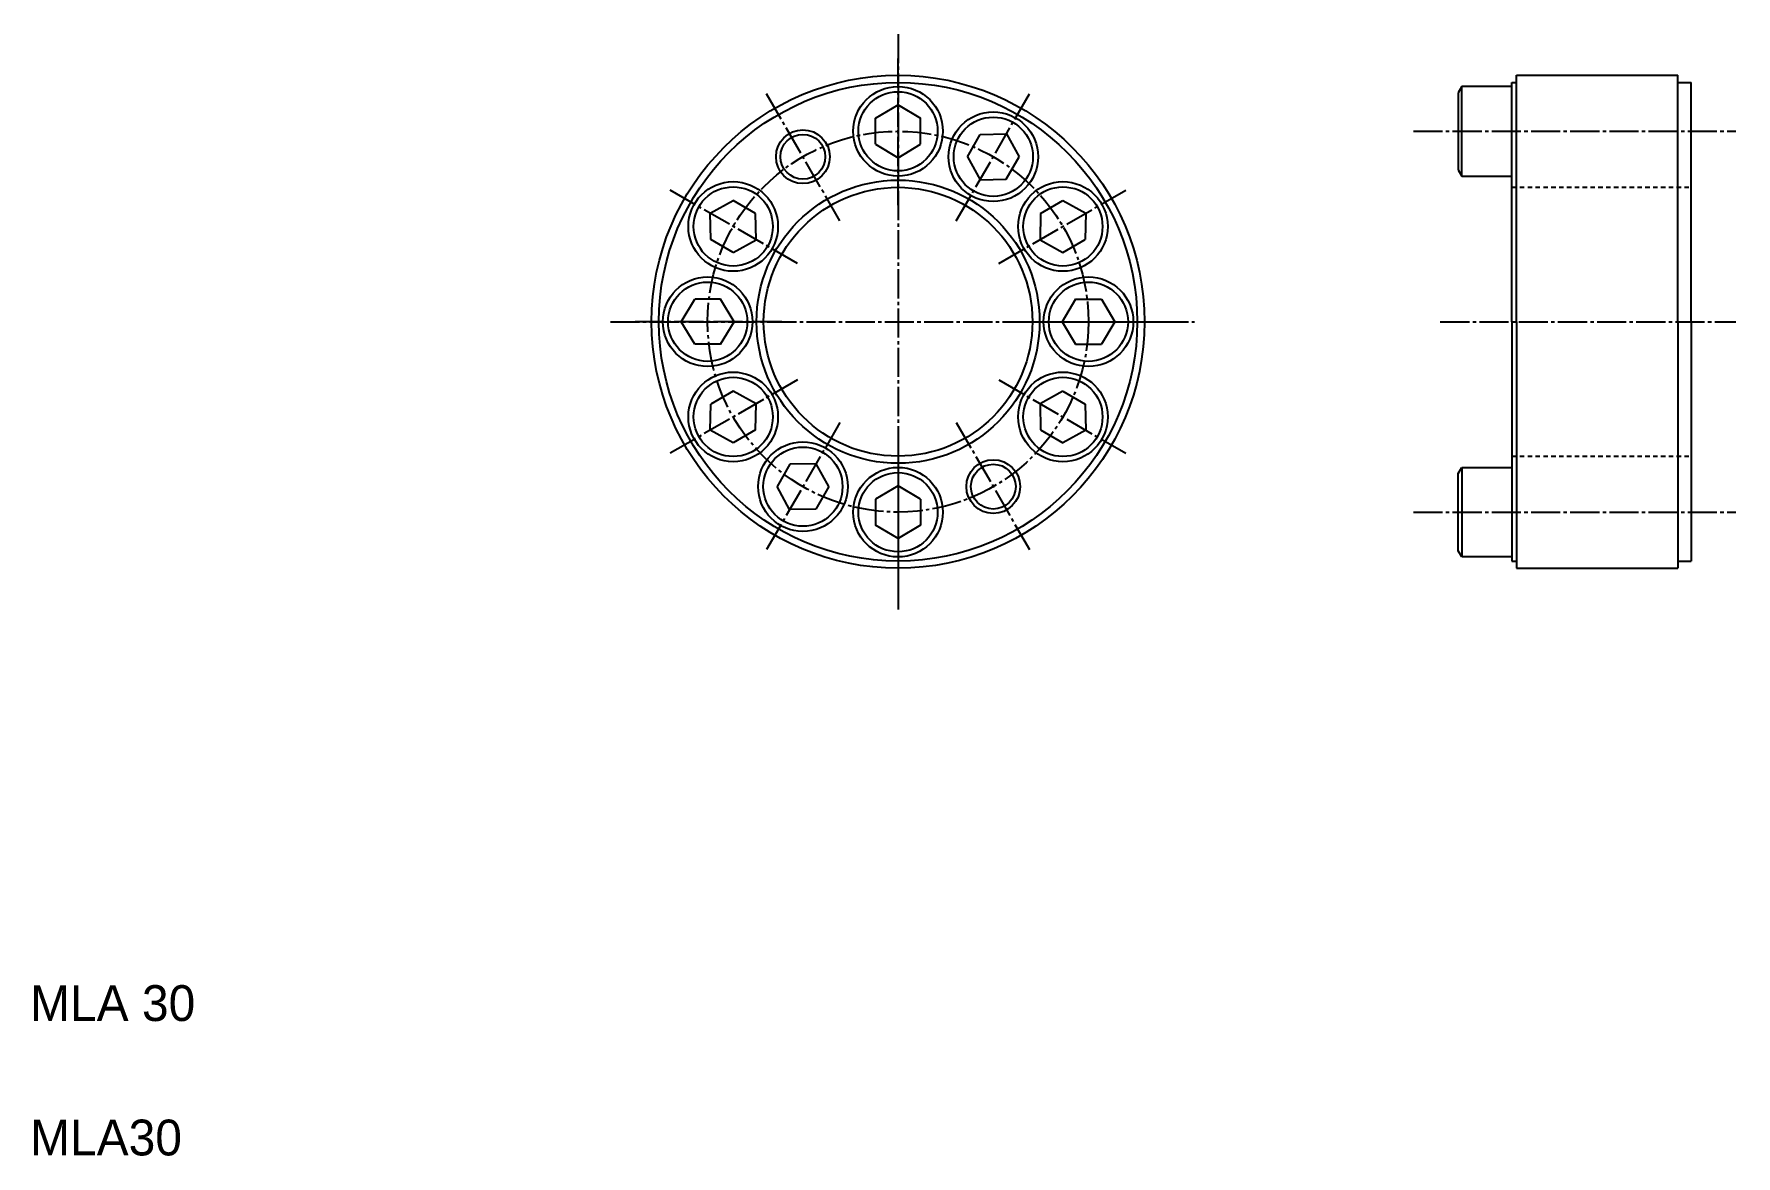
# Model space of a CAD drawing. Extents: x 10 to 200, y 10 to 135.
import ezdxf

# ---------------------------------------------------------------- set-up
doc = ezdxf.new("R2010")
doc.units = 0
doc.header["$LTSCALE"] = 0.25
doc.linetypes.add('CENTER', pattern=[17.5, 13, -1.5, 1.5, -1.5])
doc.linetypes.add('DASHED', pattern=[3.5, 2, -1.5])
doc.layers.get('0').update_dxf_attribs({"linetype": 'CONTINUOUS'})
doc.layers.add('CENTER', color=1, linetype='CENTER')

msp = doc.modelspace()

# ---------------------------------------------------------------- linework, layer by layer
for p, q in [((169.79, 129.28), (169.39, 128.59)), ((175.39, 129.28), (169.79, 129.28)), ((169.79, 119.28), (169.79, 129.28)), ((175.39, 103.03), (175.39, 129.73)), ((175.39, 129.73), (175.89, 129.73)), ((175.39, 119.28), (175.39, 129.28)), ((175.89, 103.03), (175.89, 130.53)), ((175.89, 130.53), (193.89, 130.53)), ((193.89, 103.03), (193.89, 130.53)), ((193.89, 129.73), (195.39, 129.73)), ((195.39, 103.03), (195.39, 129.73)), ((169.39, 128.59), (169.39, 119.98)), ((104.37, 125.73), (106.87, 127.23)), ((104.37, 122.84), (104.37, 125.73)), ((106.87, 127.23), (109.37, 125.73)), ((109.37, 122.84), (109.37, 125.73)), ((114.61, 121.44), (116.05, 123.94)), ((116.05, 123.94), (118.97, 123.99)), ((118.97, 123.99), (120.38, 121.44)), ((104.37, 122.84), (106.87, 121.33)), ((106.87, 121.33), (109.37, 122.84)), ((114.61, 121.44), (116.02, 118.88)), ((118.94, 118.94), (120.38, 121.44)), ((169.39, 119.98), (169.79, 119.28)), ((116.02, 118.88), (118.94, 118.94)), ((169.79, 119.28), (175.39, 119.28)), ((85.91, 115.13), (88.47, 116.54)), ((90.97, 115.1), (88.47, 116.54)), ((122.77, 115.1), (125.27, 116.54)), ((125.27, 116.54), (127.83, 115.13)), ((85.97, 112.21), (85.91, 115.13)), ((91.02, 112.18), (90.97, 115.1)), ((122.77, 115.1), (122.72, 112.18)), ((127.83, 115.13), (127.77, 112.21)), ((88.47, 110.77), (85.97, 112.21)), ((88.47, 110.77), (91.02, 112.18)), ((122.72, 112.18), (125.27, 110.77)), ((125.27, 110.77), (127.77, 112.21)), ((82.67, 103.03), (84.18, 105.53)), ((87.06, 105.53), (84.18, 105.53)), ((88.57, 103.03), (87.06, 105.53)), ((126.68, 105.53), (125.17, 103.03)), ((126.68, 105.53), (129.56, 105.53)), ((129.56, 105.53), (131.07, 103.03)), ((84.18, 100.53), (82.67, 103.03)), ((87.06, 100.53), (88.57, 103.03)), ((125.17, 103.03), (126.68, 100.53)), ((131.07, 103.03), (129.56, 100.53)), ((175.39, 103.03), (175.39, 76.33)), ((175.89, 103.03), (175.89, 75.53)), ((193.89, 103.03), (193.89, 75.53)), ((195.39, 103.03), (195.39, 76.33)), ((87.06, 100.53), (84.18, 100.53)), ((126.68, 100.53), (129.56, 100.53)), ((88.47, 95.29), (85.97, 93.85)), ((91.02, 93.88), (88.47, 95.29)), ((125.27, 95.29), (122.72, 93.88)), ((125.27, 95.29), (127.77, 93.85)), ((85.91, 90.93), (85.97, 93.85)), ((90.97, 90.96), (91.02, 93.88)), ((122.72, 93.88), (122.77, 90.96)), ((127.77, 93.85), (127.83, 90.93)), ((88.47, 89.52), (85.91, 90.93)), ((90.97, 90.96), (88.47, 89.52)), ((122.77, 90.96), (125.27, 89.52)), ((127.83, 90.93), (125.27, 89.52)), ((94.8, 87.13), (93.36, 84.63)), ((97.72, 87.18), (94.8, 87.13)), ((99.13, 84.63), (97.72, 87.18)), ((169.39, 86.09), (169.79, 86.78)), ((169.39, 77.48), (169.39, 86.09)), ((169.79, 86.78), (175.39, 86.78)), ((169.79, 86.78), (169.79, 76.78)), ((175.39, 86.78), (175.39, 76.78)), ((94.77, 82.08), (93.36, 84.63)), ((99.13, 84.63), (97.69, 82.13)), ((106.87, 84.73), (104.37, 83.23)), ((109.37, 83.23), (106.87, 84.73)), ((97.69, 82.13), (94.77, 82.08)), ((104.37, 83.23), (104.37, 80.34)), ((109.37, 83.23), (109.37, 80.34)), ((106.87, 78.83), (104.37, 80.34)), ((109.37, 80.34), (106.87, 78.83)), ((169.79, 76.78), (169.39, 77.48)), ((175.39, 76.78), (169.79, 76.78)), ((175.39, 76.33), (175.89, 76.33)), ((193.89, 76.33), (195.39, 76.33)), ((175.89, 75.53), (193.89, 75.53)), ((180.39, 75.53), (180.39, 75.53)), ((184.89, 75.53), (184.89, 75.53))]:
    msp.add_line(p, q)
at = {"color": 3, "linetype": 'DASHED'}
for p, q in [((175.39, 118.03), (195.39, 118.03)), ((175.39, 88.03), (195.39, 88.03))]:
    msp.add_line(p, q, dxfattribs=at)
for centre, radius in [((106.87, 103.03), 27.5), ((106.87, 103.03), 26.7), ((106.87, 124.28), 5), ((106.87, 124.28), 4.42), ((117.5, 121.44), 5), ((117.5, 121.44), 4.42), ((96.25, 121.44), 2.5), ((88.47, 113.66), 5), ((88.47, 113.66), 4.42), ((106.87, 103.03), 15.8), ((106.87, 103.03), 15), ((125.27, 113.66), 5), ((125.27, 113.66), 4.42), ((85.62, 103.03), 5), ((85.62, 103.03), 4.42), ((128.12, 103.03), 5), ((128.12, 103.03), 4.42), ((88.47, 92.41), 5), ((125.27, 92.41), 5), ((88.47, 92.41), 4.42), ((125.27, 92.41), 4.42), ((96.25, 84.63), 5), ((96.25, 84.63), 4.42), ((106.87, 81.78), 5), ((106.87, 81.78), 4.42), ((117.5, 84.63), 2.5)]:
    msp.add_circle(centre, radius)
at = {"color": 3}
for centre in [(96.25, 121.44), (117.5, 84.63)]:
    msp.add_circle(centre, 3, dxfattribs=at)
at = {"layer": 'CENTER', "color": 1, "linetype": 'CENTER'}
for p, q in [((106.87, 135.13), (106.87, 70.93)), ((164.39, 124.28), (200.39, 124.28)), ((74.77, 103.03), (139.97, 103.03)), ((167.39, 103.03), (200.39, 103.03)), ((164.39, 81.78), (200.39, 81.78))]:
    msp.add_line(p, q, dxfattribs=at)
at = {"layer": 'CENTER'}
for p, q in [((106.87, 116.02), (106.87, 132.76)), ((100.38, 114.28), (92.01, 128.78)), ((100.38, 114.28), (92.01, 128.78)), ((113.36, 114.28), (121.73, 128.78)), ((95.63, 109.53), (81.13, 117.9)), ((118.12, 109.53), (132.61, 117.9)), ((93.89, 103.03), (77.15, 103.03)), ((119.86, 103.03), (136.6, 103.03)), ((95.63, 96.54), (81.13, 88.17)), ((118.12, 96.54), (132.61, 88.17)), ((100.38, 91.79), (92.01, 77.29)), ((113.36, 91.79), (121.73, 77.29)), ((106.87, 90.05), (106.87, 73.31))]:
    msp.add_line(p, q, dxfattribs=at)
at = {"layer": 'CENTER', "color": 1, "linetype": 'CENTER'}
msp.add_circle((106.87, 103.03), 21.25, dxfattribs=at)

# ---------------------------------------------------------------- texts
for s, p in [('MLA 30', (10, 25)), ('MLA30', (10, 10))]:
    msp.add_text(s, height=4).set_placement(p)

doc.saveas('drawing.dxf')
